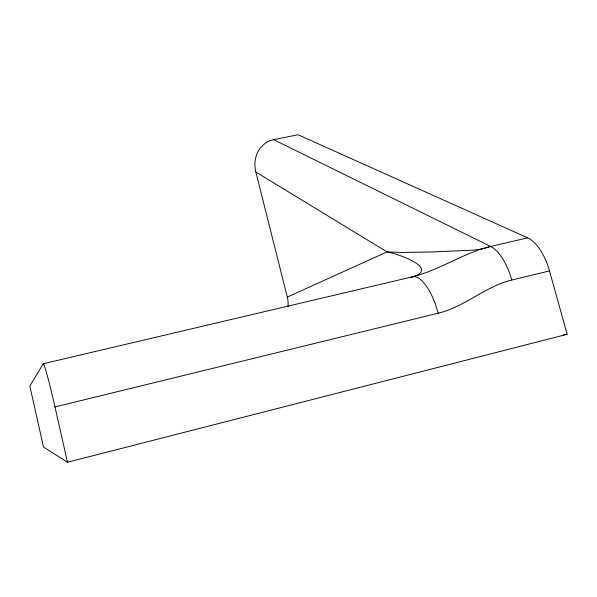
<?xml version="1.0" encoding="UTF-8"?>
<svg xmlns="http://www.w3.org/2000/svg" width="597" height="597" viewBox="0 0 597 597"><rect width="100%" height="100%" fill="white"/><g stroke="black" fill="none" stroke-linecap="round" stroke-linejoin="round"><path stroke-width="0.9" d="M413.318 276.612L43.185 363.774L29.85 386.102L43.491 446.996L67.476 462.25L567.15 334.29L549.509 270.911A40.805 19.44 74.6 0 0 527.651 237.837L298.09 134.75L273.642 139.661A24.238 22.985 47.2 0 0 264.658 143.698L260.307 147.996A26.895 25.499 47.5 0 0 258.247 151.116A28.007 26.552 47.6 0 0 256.591 154.742L255.494 158.586A30.596 28.999 47.9 0 0 255.852 172.003L287.306 297.067A26.783 25.902 63.7 0 1 287.941 306.985M287.306 297.067L387.02 251.897L401.594 252.441L430.295 252.009L474.197 250.106L483.667 248.568L490.674 246.457L527.651 237.837M409.393 277.814C443.37 269.232 397.027 253.486 387.02 251.897L255.844 172.003M43.185 363.774A45.178 1.91 77.3 0 1 54.976 406.945L438.205 313.209C464.735 306.828 485.242 286.456 511.748 280.023L549.509 270.911M411.751 276.956C439.385 270.366 463.041 253.046 490.674 246.457A41.111 18.231 74.9 0 1 511.748 280.023M563.478 334.88L567.15 334.29M273.642 139.661L490.674 246.457M438.205 313.209L436.974 308.94A41.827 15.701 75.1 0 0 413.325 276.635M54.976 406.945L67.476 462.25"/></g></svg>
